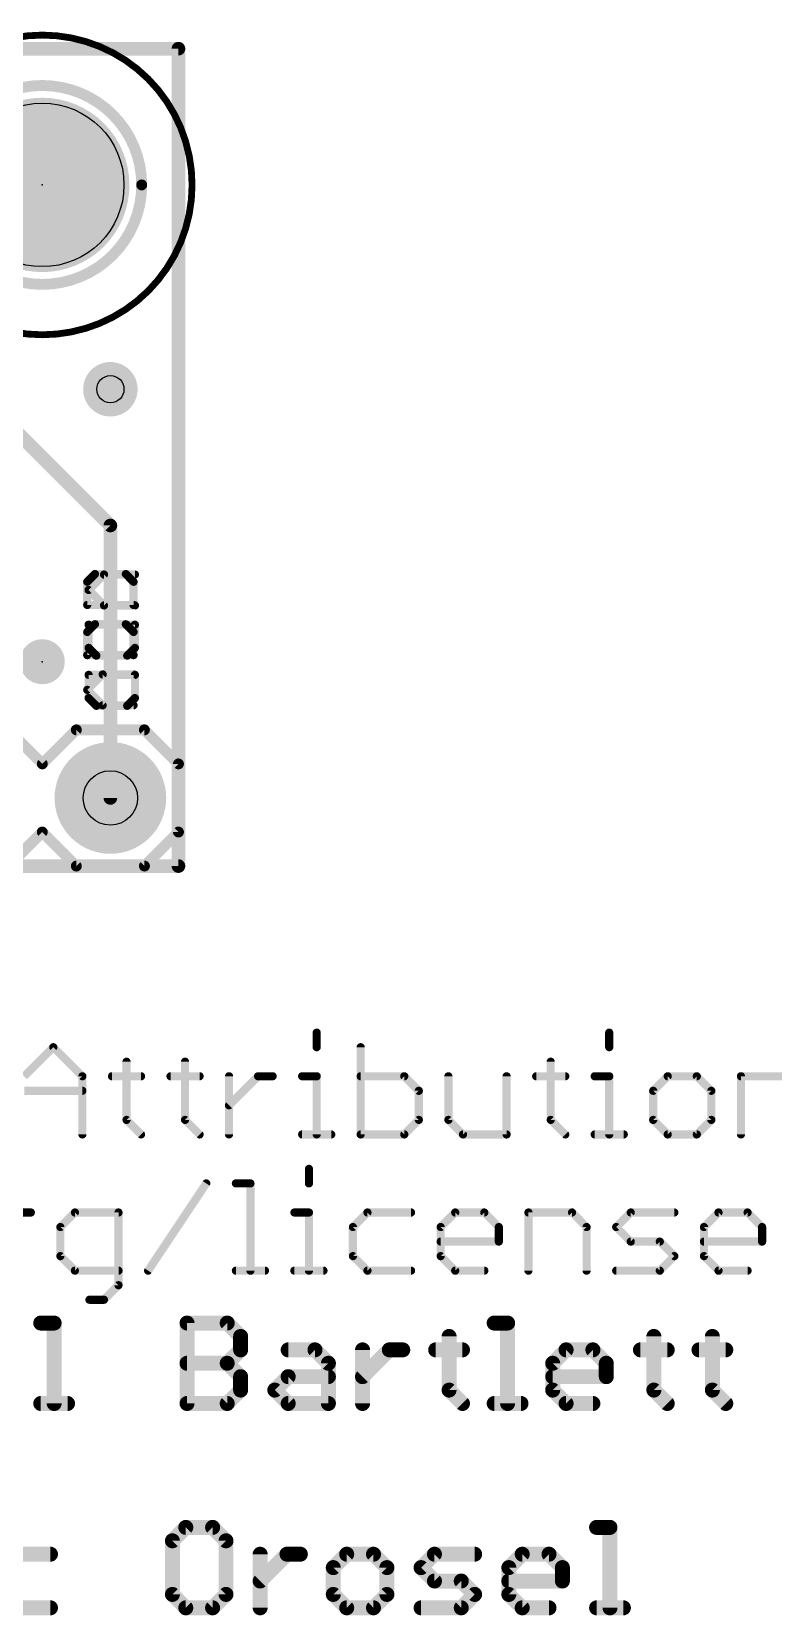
# Model space of a CAD drawing. Extents: x -34 to 73, y -15 to 16.
# Drawn here: x 22.66 to 36.5, y -13.97 to 15.56 of the extents above; entities that cross this region are included whole.
import ezdxf

# ---------------------------------------------------------------- set-up
doc = ezdxf.new("R2010")
doc.units = 0
for name, color, linetype in [('1', 12, 'CONTINUOUS'), ('16', 132, 'CONTINUOUS'), ('17', 110, 'CONTINUOUS'), ('18', 110, 'CONTINUOUS'), ('20', 53, 'CONTINUOUS'), ('21', 41, 'CONTINUOUS'), ('22', 40, 'CONTINUOUS'), ('23', 53, 'CONTINUOUS'), ('27', 253, 'CONTINUOUS'), ('29', 253, 'CONTINUOUS'), ('30', 253, 'CONTINUOUS'), ('39', 12, 'CONTINUOUS'), ('41', 12, 'CONTINUOUS'), ('42', 132, 'CONTINUOUS'), ('44', 253, 'CONTINUOUS'), ('51', 53, 'CONTINUOUS')]:
    doc.layers.add(name, color=color, linetype=linetype)

# ---------------------------------------------------------------- blocks, each defined once
blk = doc.blocks.new('PIE')
at = {"const_width": 0.5}
blk.add_lwpolyline([(0, -0.25, 1), (0, 0.25, 1), (0, -0.25)], format="xyb", dxfattribs=at)
blk = doc.blocks.new('RECT')
blk.add_solid([(-0.5, -0.5), (0.5, -0.5), (-0.5, 0.5), (0.5, 0.5)])
blk = doc.blocks.new('ROUNDP')
at = {"const_width": 0.5}
blk.add_lwpolyline([(0, -0.25, 1), (0, 0.25, 1), (0, -0.25)], format="xyb", dxfattribs=at)
blk = doc.blocks.new('ROUNDV')
at = {"const_width": 0.5}
blk.add_lwpolyline([(0, -0.25, 1), (0, 0.25, 1), (0, -0.25)], format="xyb", dxfattribs=at)

msp = doc.modelspace()

# ---------------------------------------------------------------- linework, layer by layer
at = {"layer": '1', "const_width": 0.254}
for points in [[(25.4, 15.24), (0, 15.24)], [(25.4, 0), (25.4, 15.24)], [(20.7772, 9.7028), (24.13, 6.35)], [(24.13, 1.27), (24.13, 6.35)], [(0, 0), (25.4, 0)]]:
    msp.add_lwpolyline(points, dxfattribs=at)
at = {"layer": '1', "const_width": 0.127}
for points in [[(25.4635, 15.24, 1), (25.3365, 15.24)], [(25.4, 15.1765, 1), (25.4, 15.3035)], [(24.1935, 6.35, 1), (24.0665, 6.35)], [(24.0851, 6.3051, 1), (24.1749, 6.3949)], [(24.0665, 1.27, 1), (24.1935, 1.27)], [(25.3365, 0, 1), (25.4635, 0)], [(25.4, -0.0635, 1), (25.4, 0.0635)]]:
    msp.add_lwpolyline(points, format="xyb", dxfattribs=at)
at = {"layer": '16', "const_width": 0.254}
for points in [[(25.4, 15.24), (0, 15.24)], [(25.4, 0), (25.4, 15.24)], [(0, 0), (25.4, 0)]]:
    msp.add_lwpolyline(points, dxfattribs=at)
at = {"layer": '16', "const_width": 0.127}
for points in [[(25.4635, 15.24, 1), (25.3365, 15.24)], [(25.4, 15.1765, 1), (25.4, 15.3035)], [(25.3365, 0, 1), (25.4635, 0)], [(25.4, -0.0635, 1), (25.4, 0.0635)]]:
    msp.add_lwpolyline(points, format="xyb", dxfattribs=at)
at = {"layer": '20', "const_width": 0.254}
for points in [[(25.4, 15.24), (0, 15.24)], [(25.4, 0), (25.4, 15.24)], [(0, 0), (25.4, 0)]]:
    msp.add_lwpolyline(points, dxfattribs=at)
at = {"layer": '20', "const_width": 0.127}
for points in [[(25.4635, 15.24, 1), (25.3365, 15.24)], [(25.4, 15.1765, 1), (25.4, 15.3035)], [(25.3365, 0, 1), (25.4635, 0)], [(25.4, -0.0635, 1), (25.4, 0.0635)]]:
    msp.add_lwpolyline(points, format="xyb", dxfattribs=at)
at = {"layer": '20'}
msp.add_circle((22.86, 12.7), 1.524, dxfattribs=at)
at = {"layer": '21'}
for points, const_width in [([(24.0117, 5.4356), (23.7236, 5.1475)], 0.1524), ([(24.5879, 5.4356), (24.0117, 5.4356)], 0.1524), ([(23.7236, 5.1475), (24.0117, 4.8594)], 0.1524), ([(24.0117, 4.8594), (24.5879, 4.8594)], 0.1524), ([(24.5879, 4.5001), (23.7236, 4.5001)], 0.1524), ([(23.7236, 4.5001), (23.7236, 4.0679)], 0.1524), ([(24.5879, 4.0679), (24.5879, 4.5001)], 0.1524), ([(23.7236, 4.0679), (23.8677, 3.9239)], 0.1524), ([(24.4439, 3.9239), (24.5879, 4.0679)], 0.1524), ([(23.8677, 3.9239), (24.4439, 3.9239)], 0.1524), ([(24.5879, 3.5646), (23.7236, 3.5646)], 0.1524), ([(23.7236, 3.5646), (23.7236, 3.1324)], 0.1524), ([(24.5879, 3.1324), (24.5879, 3.5646)], 0.1524), ([(23.7236, 3.1324), (23.8677, 2.9883)], 0.1524), ([(23.8677, 2.9883), (24.4439, 2.9883)], 0.1524), ([(24.4439, 2.9883), (24.5879, 3.1324)], 0.1524), ([(22.225, 2.54), (22.86, 1.905)], 0.2032), ([(23.495, 2.54), (22.86, 1.905)], 0.2032), ([(23.495, 2.54), (24.765, 2.54)], 0.2032), ([(24.765, 2.54), (25.4, 1.905)], 0.2032), ([(25.4, 1.905), (25.4, 0.635)], 0.2032), ([(22.86, 0.635), (22.225, 0)], 0.2032), ([(22.86, 0.635), (23.495, 0)], 0.2032), ([(25.4, 0.635), (24.765, 0)], 0.2032), ([(24.765, 0), (23.495, 0)], 0.2032)]:
    msp.add_lwpolyline(points, dxfattribs=dict(at, const_width=const_width))
for points, const_width in [([(24.0117, 5.4737, 1), (24.0117, 5.3975)], 0.0762), ([(24.0387, 5.4087, 1), (23.9848, 5.4625)], 0.0762), ([(24.5879, 5.3975, 1), (24.5879, 5.4737)], 0.0762), ([(23.7505, 5.1744, 1), (23.6967, 5.1205)], 0.0762), ([(23.6967, 5.1744, 1), (23.7505, 5.1205)], 0.0762), ([(24.0117, 4.8975, 1), (24.0117, 4.8213)], 0.0762), ([(23.9848, 4.8324, 1), (24.0387, 4.8863)], 0.0762), ([(24.5879, 4.8213, 1), (24.5879, 4.8975)], 0.0762), ([(23.7236, 4.5382, 1), (23.7236, 4.462)], 0.0762), ([(23.7617, 4.5001, 1), (23.6855, 4.5001)], 0.0762), ([(24.626, 4.5001, 1), (24.5498, 4.5001)], 0.0762), ([(24.5879, 4.462, 1), (24.5879, 4.5382)], 0.0762), ([(23.7505, 4.0949, 1), (23.6967, 4.041)], 0.0762), ([(24.6149, 4.041, 1), (24.561, 4.0949)], 0.0762), ([(23.6855, 4.0679, 1), (23.7617, 4.0679)], 0.0762), ([(23.8677, 3.962, 1), (23.8677, 3.8858)], 0.0762), ([(23.8407, 3.8969, 1), (23.8946, 3.9508)], 0.0762), ([(24.4169, 3.9508, 1), (24.4708, 3.8969)], 0.0762), ([(24.4439, 3.8858, 1), (24.4439, 3.962)], 0.0762), ([(24.5498, 4.0679, 1), (24.626, 4.0679)], 0.0762), ([(23.7236, 3.6027, 1), (23.7236, 3.5265)], 0.0762), ([(23.7617, 3.5646, 1), (23.6855, 3.5646)], 0.0762), ([(24.626, 3.5646, 1), (24.5498, 3.5646)], 0.0762), ([(24.5879, 3.5265, 1), (24.5879, 3.6027)], 0.0762), ([(23.6855, 3.1324, 1), (23.7617, 3.1324)], 0.0762), ([(23.7505, 3.1593, 1), (23.6967, 3.1055)], 0.0762), ([(23.8677, 3.0264, 1), (23.8677, 2.9502)], 0.0762), ([(23.8407, 2.9614, 1), (23.8946, 3.0153)], 0.0762), ([(24.4169, 3.0153, 1), (24.4708, 2.9614)], 0.0762), ([(24.4439, 2.9502, 1), (24.4439, 3.0264)], 0.0762), ([(24.5498, 3.1324, 1), (24.626, 3.1324)], 0.0762), ([(24.6149, 3.1055, 1), (24.561, 3.1593)], 0.0762), ([(23.495, 2.5908, 1), (23.495, 2.4892)], 0.1016), ([(23.5309, 2.5041, 1), (23.4591, 2.5759)], 0.1016), ([(24.8009, 2.5759, 1), (24.7291, 2.5041)], 0.1016), ([(24.765, 2.4892, 1), (24.765, 2.5908)], 0.1016), ([(22.8241, 1.9409, 1), (22.8959, 1.8691)], 0.1016), ([(22.8241, 1.8691, 1), (22.8959, 1.9409)], 0.1016), ([(25.4508, 1.905, 1), (25.3492, 1.905)], 0.1016), ([(25.3641, 1.8691, 1), (25.4359, 1.9409)], 0.1016), ([(22.8959, 0.6709, 1), (22.8241, 0.5991)], 0.1016), ([(22.8959, 0.5991, 1), (22.8241, 0.6709)], 0.1016), ([(25.3492, 0.635, 1), (25.4508, 0.635)], 0.1016), ([(25.4359, 0.5991, 1), (25.3641, 0.6709)], 0.1016), ([(23.495, 0.0508, 1), (23.495, -0.0508)], 0.1016), ([(23.4591, -0.0359, 1), (23.5309, 0.0359)], 0.1016), ([(24.7291, 0.0359, 1), (24.8009, -0.0359)], 0.1016), ([(24.765, -0.0508, 1), (24.765, 0.0508)], 0.1016)]:
    msp.add_lwpolyline(points, format="xyb", dxfattribs=dict(at, const_width=const_width))
at = {"layer": '22', "const_width": 0.1524}
for points in [[(23.6982, 5.3004), (23.8423, 5.4445)], [(23.6982, 4.8682), (23.6982, 5.3004)], [(23.8423, 5.4445), (24.4185, 5.4445)], [(24.4185, 5.4445), (24.5625, 5.3004)], [(24.5625, 5.3004), (24.5625, 4.8682)], [(24.5625, 4.8682), (23.6982, 4.8682)], [(23.6982, 4.3649), (23.8423, 4.5089)], [(23.6982, 3.9327), (23.6982, 4.3649)], [(23.8423, 4.5089), (24.4185, 4.5089)], [(24.4185, 4.5089), (24.5625, 4.3649)], [(24.5625, 4.3649), (24.5625, 3.9327)], [(24.5625, 3.9327), (23.6982, 3.9327)], [(23.6982, 3.2853), (23.9863, 3.5734)], [(23.9863, 3.5734), (24.5625, 3.5734)], [(23.9863, 2.9972), (23.6982, 3.2853)], [(24.5625, 2.9972), (23.9863, 2.9972)]]:
    msp.add_lwpolyline(points, dxfattribs=at)
at = {"layer": '22', "const_width": 0.0762}
for points in [[(23.7363, 5.3004, 1), (23.6601, 5.3004)], [(23.6713, 5.3273, 1), (23.7251, 5.2735)], [(23.8423, 5.4826, 1), (23.8423, 5.4064)], [(23.8692, 5.4175, 1), (23.8153, 5.4714)], [(24.4454, 5.4714, 1), (24.3915, 5.4175)], [(24.4185, 5.4064, 1), (24.4185, 5.4826)], [(24.6006, 5.3004, 1), (24.5244, 5.3004)], [(24.5356, 5.2735, 1), (24.5895, 5.3273)], [(23.6982, 4.9063, 1), (23.6982, 4.8301)], [(23.6601, 4.8682, 1), (23.7363, 4.8682)], [(24.5244, 4.8682, 1), (24.6006, 4.8682)], [(24.5625, 4.8301, 1), (24.5625, 4.9063)], [(23.7363, 4.3649, 1), (23.6601, 4.3649)], [(23.6713, 4.3918, 1), (23.7251, 4.3379)], [(23.8423, 4.547, 1), (23.8423, 4.4708)], [(23.8692, 4.482, 1), (23.8153, 4.5359)], [(24.4454, 4.5359, 1), (24.3915, 4.482)], [(24.4185, 4.4708, 1), (24.4185, 4.547)], [(24.6006, 4.3649, 1), (24.5244, 4.3649)], [(24.5356, 4.3379, 1), (24.5895, 4.3918)], [(23.6982, 3.9708, 1), (23.6982, 3.8946)], [(23.6601, 3.9327, 1), (23.7363, 3.9327)], [(24.5244, 3.9327, 1), (24.6006, 3.9327)], [(24.5625, 3.8946, 1), (24.5625, 3.9708)], [(23.9863, 3.6115, 1), (23.9863, 3.5353)], [(24.0133, 3.5465, 1), (23.9594, 3.6004)], [(24.5625, 3.5353, 1), (24.5625, 3.6115)], [(23.7251, 3.3123, 1), (23.6713, 3.2584)], [(23.6713, 3.3123, 1), (23.7251, 3.2584)], [(23.9863, 3.0353, 1), (23.9863, 2.9591)], [(23.9594, 2.9703, 1), (24.0133, 3.0241)], [(24.5625, 2.9591, 1), (24.5625, 3.0353)]]:
    msp.add_lwpolyline(points, format="xyb", dxfattribs=at)
at = {"layer": '23'}
for p in [(22.86, 12.7), (22.86, 3.81)]:
    msp.add_point(p, dxfattribs=at)
at = {"layer": '27'}
for points, const_width in [([(27.9786, -3.1056), (27.9786, -3.3768)], 0.1524), ([(33.4358, -3.1056), (33.4358, -3.3768)], 0.1524), ([(22.5231, -3.9191), (23.0654, -3.3768)], 0.1524), ([(23.0654, -3.3768), (23.6078, -3.9191)], 0.1524), ([(28.7989, -3.3768), (28.7989, -5.0038)], 0.1524), ([(24.4314, -3.648), (24.4314, -4.7326)], 0.1524), ([(25.5229, -3.648), (25.5229, -4.7326)], 0.1524), ([(32.3443, -3.648), (32.3443, -4.7326)], 0.1524), ([(22.5231, -4.1903), (23.6078, -4.1903)], 0.1524), ([(23.6078, -3.9191), (23.6078, -5.0038)], 0.1524), ([(24.1603, -3.9191), (24.7026, -3.9191)], 0.1524), ([(25.2517, -3.9191), (25.794, -3.9191)], 0.1524), ([(26.3431, -5.0038), (26.3431, -3.9191)], 0.1524), ([(26.3431, -4.4615), (26.8855, -3.9191)], 0.1524), ([(26.8855, -3.9191), (27.1566, -3.9191)], 0.1524), ([(27.7074, -3.9191), (27.9786, -3.9191)], 0.1524), ([(27.9786, -3.9191), (27.9786, -5.0038)], 0.1524), ([(29.6124, -3.9191), (28.7989, -3.9191)], 0.1524), ([(29.8835, -4.1903), (29.6124, -3.9191)], 0.1524), ([(29.8835, -4.7326), (29.8835, -4.1903)], 0.1524), ([(30.436, -3.9191), (30.436, -4.7326)], 0.1524), ([(31.5207, -5.0038), (31.5207, -3.9191)], 0.1524), ([(32.0732, -3.9191), (32.6155, -3.9191)], 0.1524), ([(33.1646, -3.9191), (33.4358, -3.9191)], 0.1524), ([(33.4358, -3.9191), (33.4358, -5.0038)], 0.1524), ([(34.5272, -3.9191), (34.2561, -4.1903)], 0.1524), ([(34.2561, -4.1903), (34.2561, -4.7326)], 0.1524), ([(35.0696, -3.9191), (34.5272, -3.9191)], 0.1524), ([(35.3407, -4.1903), (35.0696, -3.9191)], 0.1524), ([(35.3407, -4.7326), (35.3407, -4.1903)], 0.1524), ([(35.8932, -5.0038), (35.8932, -3.9191)], 0.1524), ([(35.8932, -3.9191), (36.7067, -3.9191)], 0.1524), ([(24.4314, -4.7326), (24.7026, -5.0038)], 0.1524), ([(25.5229, -4.7326), (25.794, -5.0038)], 0.1524), ([(29.6124, -5.0038), (29.8835, -4.7326)], 0.1524), ([(30.436, -4.7326), (30.7072, -5.0038)], 0.1524), ([(32.3443, -4.7326), (32.6155, -5.0038)], 0.1524), ([(34.2561, -4.7326), (34.5272, -5.0038)], 0.1524), ([(35.0696, -5.0038), (35.3407, -4.7326)], 0.1524), ([(27.7074, -5.0038), (28.2498, -5.0038)], 0.1524), ([(28.7989, -5.0038), (29.6124, -5.0038)], 0.1524), ([(30.7072, -5.0038), (31.5207, -5.0038)], 0.1524), ([(33.1646, -5.0038), (33.707, -5.0038)], 0.1524), ([(34.5272, -5.0038), (35.0696, -5.0038)], 0.1524), ([(27.8341, -5.6456), (27.8341, -5.9168)], 0.1524), ([(24.8344, -7.5438), (25.9191, -5.9168)], 0.1524), ([(26.4715, -5.9168), (26.7427, -5.9168)], 0.1524), ([(26.7427, -5.9168), (26.7427, -7.5438)], 0.1524), ([(22.3753, -6.4591), (22.6464, -6.4591)], 0.1524), ([(23.4684, -6.4591), (23.1972, -6.7303)], 0.1524), ([(24.2819, -6.4591), (23.4684, -6.4591)], 0.1524), ([(24.2819, -7.815), (24.2819, -6.4591)], 0.1524), ([(27.563, -6.4591), (27.8341, -6.4591)], 0.1524), ([(27.8341, -6.4591), (27.8341, -7.5438)], 0.1524), ([(28.9256, -6.4591), (28.6544, -6.7303)], 0.1524), ([(29.7391, -6.4591), (28.9256, -6.4591)], 0.1524), ([(30.2916, -6.7303), (30.5627, -6.4591)], 0.1524), ([(30.5627, -6.4591), (31.1051, -6.4591)], 0.1524), ([(31.1051, -6.4591), (31.3762, -6.7303)], 0.1524), ([(31.9287, -7.5438), (31.9287, -6.4591)], 0.1524), ([(31.9287, -6.4591), (32.7422, -6.4591)], 0.1524), ([(32.7422, -6.4591), (33.0134, -6.7303)], 0.1524), ([(33.5659, -6.7303), (33.8371, -6.4591)], 0.1524), ([(33.8371, -6.4591), (34.6506, -6.4591)], 0.1524), ([(35.203, -6.7303), (35.4742, -6.4591)], 0.1524), ([(35.4742, -6.4591), (36.0165, -6.4591)], 0.1524), ([(36.0165, -6.4591), (36.2877, -6.7303)], 0.1524), ([(23.1972, -6.7303), (23.1972, -7.2726)], 0.1524), ([(28.6544, -6.7303), (28.6544, -7.2726)], 0.1524), ([(30.2916, -7.2726), (30.2916, -6.7303)], 0.1524), ([(31.3762, -6.7303), (31.3762, -7.0015)], 0.1524), ([(33.0134, -6.7303), (33.0134, -7.5438)], 0.1524), ([(33.8371, -7.0015), (33.5659, -6.7303)], 0.1524), ([(35.203, -7.2726), (35.203, -6.7303)], 0.1524), ([(36.2877, -6.7303), (36.2877, -7.0015)], 0.1524), ([(31.3762, -7.0015), (30.2916, -7.0015)], 0.1524), ([(34.3794, -7.0015), (33.8371, -7.0015)], 0.1524), ([(34.6506, -7.2726), (34.3794, -7.0015)], 0.1524), ([(36.2877, -7.0015), (35.203, -7.0015)], 0.1524), ([(23.1972, -7.2726), (23.4684, -7.5438)], 0.1524), ([(28.6544, -7.2726), (28.9256, -7.5438)], 0.1524), ([(30.5627, -7.5438), (30.2916, -7.2726)], 0.1524), ([(34.3794, -7.5438), (34.6506, -7.2726)], 0.1524), ([(35.4742, -7.5438), (35.203, -7.2726)], 0.1524), ([(23.4684, -7.5438), (24.2819, -7.5438)], 0.1524), ([(26.4715, -7.5438), (27.0139, -7.5438)], 0.1524), ([(27.563, -7.5438), (28.1053, -7.5438)], 0.1524), ([(28.9256, -7.5438), (29.7391, -7.5438)], 0.1524), ([(31.1051, -7.5438), (30.5627, -7.5438)], 0.1524), ([(33.5659, -7.5438), (34.3794, -7.5438)], 0.1524), ([(36.0165, -7.5438), (35.4742, -7.5438)], 0.1524), ([(24.0107, -8.0861), (24.2819, -7.815)], 0.1524), ([(23.7396, -8.0861), (24.0107, -8.0861)], 0.1524), ([(22.8312, -8.5204), (23.0811, -8.5204)], 0.2794), ([(23.0811, -8.5204), (23.0811, -10.0203)], 0.2794), ([(25.5598, -10.0203), (25.5598, -8.5204)], 0.2794), ([(25.5598, -8.5204), (26.3097, -8.5204)], 0.2794), ([(26.3097, -8.5204), (26.5597, -8.7704)], 0.2794), ([(31.2898, -8.5204), (31.5398, -8.5204)], 0.2794), ([(31.5398, -8.5204), (31.5398, -10.0203)], 0.2794), ([(26.5597, -8.7704), (26.5597, -9.0204)], 0.2794), ([(30.4484, -8.7704), (30.4484, -9.7703)], 0.2794), ([(34.2684, -8.7704), (34.2684, -9.7703)], 0.2794), ([(35.3598, -8.7704), (35.3598, -9.7703)], 0.2794), ([(25.5598, -9.2704), (26.3097, -9.2704)], 0.2794), ([(26.5597, -9.0204), (26.3097, -9.2704)], 0.2794), ([(26.3097, -9.2704), (26.5597, -9.5203)], 0.2794), ([(27.4469, -9.0204), (27.9469, -9.0204)], 0.2794), ([(27.9469, -9.0204), (28.1968, -9.2704)], 0.2794), ([(28.1968, -9.2704), (28.1968, -10.0203)], 0.2794), ([(28.8341, -10.0203), (28.8341, -9.0204)], 0.2794), ([(28.8341, -9.5203), (29.334, -9.0204)], 0.2794), ([(29.334, -9.0204), (29.584, -9.0204)], 0.2794), ([(30.1984, -9.0204), (30.6983, -9.0204)], 0.2794), ([(32.3812, -9.2704), (32.6312, -9.0204)], 0.2794), ([(32.3812, -9.7703), (32.3812, -9.2704)], 0.2794), ([(32.6312, -9.0204), (33.1312, -9.0204)], 0.2794), ([(33.1312, -9.0204), (33.3812, -9.2704)], 0.2794), ([(33.3812, -9.2704), (33.3812, -9.5203)], 0.2794), ([(34.0184, -9.0204), (34.5184, -9.0204)], 0.2794), ([(35.1098, -9.0204), (35.6098, -9.0204)], 0.2794), ([(26.5597, -9.5203), (26.5597, -9.7703)], 0.2794), ([(27.1969, -9.7703), (27.4469, -9.5203)], 0.2794), ([(27.4469, -9.5203), (28.1968, -9.5203)], 0.2794), ([(33.3812, -9.5203), (32.3812, -9.5203)], 0.2794), ([(26.5597, -9.7703), (26.3097, -10.0203)], 0.2794), ([(27.4469, -10.0203), (27.1969, -9.7703)], 0.2794), ([(30.4484, -9.7703), (30.6983, -10.0203)], 0.2794), ([(32.6312, -10.0203), (32.3812, -9.7703)], 0.2794), ([(34.2684, -9.7703), (34.5184, -10.0203)], 0.2794), ([(35.3598, -9.7703), (35.6098, -10.0203)], 0.2794), ([(22.8312, -10.0203), (23.3311, -10.0203)], 0.2794), ([(26.3097, -10.0203), (25.5598, -10.0203)], 0.2794), ([(28.1968, -10.0203), (27.4469, -10.0203)], 0.2794), ([(31.2898, -10.0203), (31.7898, -10.0203)], 0.2794), ([(33.1312, -10.0203), (32.6312, -10.0203)], 0.2794), ([(25.5369, -12.3304), (25.2869, -12.5804)], 0.2794), ([(26.0368, -12.3304), (25.5369, -12.3304)], 0.2794), ([(26.2868, -12.5804), (26.0368, -12.3304)], 0.2794), ([(33.1998, -12.3304), (33.4498, -12.3304)], 0.2794), ([(33.4498, -12.3304), (33.4498, -13.8303)], 0.2794), ([(23.0125, -12.8304), (22.2626, -12.8304)], 0.2794), ([(25.2869, -12.5804), (25.2869, -13.5803)], 0.2794), ([(26.2868, -13.5803), (26.2868, -12.5804)], 0.2794), ([(26.9241, -13.8303), (26.9241, -12.8304)], 0.2794), ([(26.9241, -13.3303), (27.424, -12.8304)], 0.2794), ([(27.424, -12.8304), (27.674, -12.8304)], 0.2794), ([(28.5383, -12.8304), (28.2884, -13.0804)], 0.2794), ([(29.0383, -12.8304), (28.5383, -12.8304)], 0.2794), ([(29.2883, -13.0804), (29.0383, -12.8304)], 0.2794), ([(29.9255, -13.0804), (30.1755, -12.8304)], 0.2794), ([(30.1755, -12.8304), (30.9254, -12.8304)], 0.2794), ([(31.5627, -13.0804), (31.8126, -12.8304)], 0.2794), ([(31.8126, -12.8304), (32.3126, -12.8304)], 0.2794), ([(32.3126, -12.8304), (32.5626, -13.0804)], 0.2794), ([(28.2884, -13.0804), (28.2884, -13.5803)], 0.2794), ([(29.2883, -13.5803), (29.2883, -13.0804)], 0.2794), ([(30.1755, -13.3303), (29.9255, -13.0804)], 0.2794), ([(31.5627, -13.5803), (31.5627, -13.0804)], 0.2794), ([(32.5626, -13.0804), (32.5626, -13.3303)], 0.2794), ([(30.6755, -13.3303), (30.1755, -13.3303)], 0.2794), ([(30.9254, -13.5803), (30.6755, -13.3303)], 0.2794), ([(32.5626, -13.3303), (31.5627, -13.3303)], 0.2794), ([(25.2869, -13.5803), (25.5369, -13.8303)], 0.2794), ([(26.0368, -13.8303), (26.2868, -13.5803)], 0.2794), ([(28.2884, -13.5803), (28.5383, -13.8303)], 0.2794), ([(29.0383, -13.8303), (29.2883, -13.5803)], 0.2794), ([(30.6755, -13.8303), (30.9254, -13.5803)], 0.2794), ([(31.8126, -13.8303), (31.5627, -13.5803)], 0.2794), ([(22.2626, -13.8303), (23.0125, -13.8303)], 0.2794), ([(25.5369, -13.8303), (26.0368, -13.8303)], 0.2794), ([(28.5383, -13.8303), (29.0383, -13.8303)], 0.2794), ([(29.9255, -13.8303), (30.6755, -13.8303)], 0.2794), ([(32.3126, -13.8303), (31.8126, -13.8303)], 0.2794), ([(33.1998, -13.8303), (33.6998, -13.8303)], 0.2794)]:
    msp.add_lwpolyline(points, dxfattribs=dict(at, const_width=const_width))
for points, const_width in [([(28.0167, -3.1056, 1), (27.9405, -3.1056)], 0.0762), ([(33.4739, -3.1056, 1), (33.3977, -3.1056)], 0.0762), ([(23.0924, -3.3499, 1), (23.0385, -3.4038)], 0.0762), ([(23.0924, -3.4038, 1), (23.0385, -3.3499)], 0.0762), ([(27.9405, -3.3768, 1), (28.0167, -3.3768)], 0.0762), ([(28.837, -3.3768, 1), (28.7608, -3.3768)], 0.0762), ([(33.3977, -3.3768, 1), (33.4739, -3.3768)], 0.0762), ([(24.4695, -3.648, 1), (24.3933, -3.648)], 0.0762), ([(25.561, -3.648, 1), (25.4848, -3.648)], 0.0762), ([(32.3824, -3.648, 1), (32.3062, -3.648)], 0.0762), ([(23.6459, -3.9191, 1), (23.5697, -3.9191)], 0.0762), ([(23.5808, -3.9461, 1), (23.6347, -3.8922)], 0.0762), ([(23.6078, -4.2284, 1), (23.6078, -4.1522)], 0.0762), ([(24.1603, -3.881, 1), (24.1603, -3.9572)], 0.0762), ([(24.7026, -3.9572, 1), (24.7026, -3.881)], 0.0762), ([(25.2517, -3.881, 1), (25.2517, -3.9572)], 0.0762), ([(25.794, -3.9572, 1), (25.794, -3.881)], 0.0762), ([(26.3812, -3.9191, 1), (26.305, -3.9191)], 0.0762), ([(26.8855, -3.881, 1), (26.8855, -3.9572)], 0.0762), ([(26.9124, -3.9461, 1), (26.8585, -3.8922)], 0.0762), ([(27.1566, -3.9572, 1), (27.1566, -3.881)], 0.0762), ([(27.7074, -3.881, 1), (27.7074, -3.9572)], 0.0762), ([(28.0167, -3.9191, 1), (27.9405, -3.9191)], 0.0762), ([(27.9786, -3.9572, 1), (27.9786, -3.881)], 0.0762), ([(28.7989, -3.881, 1), (28.7989, -3.9572)], 0.0762), ([(29.6393, -3.8922, 1), (29.5854, -3.9461)], 0.0762), ([(29.6124, -3.9572, 1), (29.6124, -3.881)], 0.0762), ([(29.9216, -4.1903, 1), (29.8454, -4.1903)], 0.0762), ([(29.8566, -4.2172, 1), (29.9105, -4.1634)], 0.0762), ([(30.4741, -3.9191, 1), (30.3979, -3.9191)], 0.0762), ([(31.5588, -3.9191, 1), (31.4826, -3.9191)], 0.0762), ([(32.0732, -3.881, 1), (32.0732, -3.9572)], 0.0762), ([(32.6155, -3.9572, 1), (32.6155, -3.881)], 0.0762), ([(33.1646, -3.881, 1), (33.1646, -3.9572)], 0.0762), ([(33.4739, -3.9191, 1), (33.3977, -3.9191)], 0.0762), ([(33.4358, -3.9572, 1), (33.4358, -3.881)], 0.0762), ([(34.2942, -4.1903, 1), (34.218, -4.1903)], 0.0762), ([(34.2291, -4.1634, 1), (34.283, -4.2172)], 0.0762), ([(34.5272, -3.881, 1), (34.5272, -3.9572)], 0.0762), ([(34.5542, -3.9461, 1), (34.5003, -3.8922)], 0.0762), ([(35.0965, -3.8922, 1), (35.0426, -3.9461)], 0.0762), ([(35.0696, -3.9572, 1), (35.0696, -3.881)], 0.0762), ([(35.3788, -4.1903, 1), (35.3026, -4.1903)], 0.0762), ([(35.3138, -4.2172, 1), (35.3677, -4.1634)], 0.0762), ([(35.9313, -3.9191, 1), (35.8551, -3.9191)], 0.0762), ([(35.8932, -3.881, 1), (35.8932, -3.9572)], 0.0762), ([(26.3162, -4.4345, 1), (26.3701, -4.4884)], 0.0762), ([(24.4584, -4.7057, 1), (24.4045, -4.7596)], 0.0762), ([(24.3933, -4.7326, 1), (24.4695, -4.7326)], 0.0762), ([(25.5498, -4.7057, 1), (25.4959, -4.7596)], 0.0762), ([(25.4848, -4.7326, 1), (25.561, -4.7326)], 0.0762), ([(29.8454, -4.7326, 1), (29.9216, -4.7326)], 0.0762), ([(29.9105, -4.7596, 1), (29.8566, -4.7057)], 0.0762), ([(30.463, -4.7057, 1), (30.4091, -4.7596)], 0.0762), ([(30.3979, -4.7326, 1), (30.4741, -4.7326)], 0.0762), ([(32.3713, -4.7057, 1), (32.3174, -4.7596)], 0.0762), ([(32.3062, -4.7326, 1), (32.3824, -4.7326)], 0.0762), ([(34.283, -4.7057, 1), (34.2291, -4.7596)], 0.0762), ([(34.218, -4.7326, 1), (34.2942, -4.7326)], 0.0762), ([(35.3026, -4.7326, 1), (35.3788, -4.7326)], 0.0762), ([(35.3677, -4.7596, 1), (35.3138, -4.7057)], 0.0762), ([(23.5697, -5.0038, 1), (23.6459, -5.0038)], 0.0762), ([(24.6757, -5.0307, 1), (24.7295, -4.9769)], 0.0762), ([(25.7671, -5.0307, 1), (25.821, -4.9769)], 0.0762), ([(26.305, -5.0038, 1), (26.3812, -5.0038)], 0.0762), ([(27.7074, -4.9657, 1), (27.7074, -5.0419)], 0.0762), ([(27.9405, -5.0038, 1), (28.0167, -5.0038)], 0.0762), ([(28.2498, -5.0419, 1), (28.2498, -4.9657)], 0.0762), ([(28.7989, -4.9657, 1), (28.7989, -5.0419)], 0.0762), ([(28.7608, -5.0038, 1), (28.837, -5.0038)], 0.0762), ([(29.5854, -4.9769, 1), (29.6393, -5.0307)], 0.0762), ([(29.6124, -5.0419, 1), (29.6124, -4.9657)], 0.0762), ([(30.7072, -4.9657, 1), (30.7072, -5.0419)], 0.0762), ([(30.6803, -5.0307, 1), (30.7341, -4.9769)], 0.0762), ([(31.4826, -5.0038, 1), (31.5588, -5.0038)], 0.0762), ([(31.5207, -5.0419, 1), (31.5207, -4.9657)], 0.0762), ([(32.5886, -5.0307, 1), (32.6425, -4.9769)], 0.0762), ([(33.1646, -4.9657, 1), (33.1646, -5.0419)], 0.0762), ([(33.3977, -5.0038, 1), (33.4739, -5.0038)], 0.0762), ([(33.707, -5.0419, 1), (33.707, -4.9657)], 0.0762), ([(34.5272, -4.9657, 1), (34.5272, -5.0419)], 0.0762), ([(34.5003, -5.0307, 1), (34.5542, -4.9769)], 0.0762), ([(35.0426, -4.9769, 1), (35.0965, -5.0307)], 0.0762), ([(35.0696, -5.0419, 1), (35.0696, -4.9657)], 0.0762), ([(35.8551, -5.0038, 1), (35.9313, -5.0038)], 0.0762), ([(27.8722, -5.6456, 1), (27.796, -5.6456)], 0.0762), ([(25.9508, -5.9379, 1), (25.8873, -5.8957)], 0.0762), ([(26.4715, -5.8787, 1), (26.4715, -5.9549)], 0.0762), ([(26.7808, -5.9168, 1), (26.7046, -5.9168)], 0.0762), ([(26.7427, -5.9549, 1), (26.7427, -5.8787)], 0.0762), ([(27.796, -5.9168, 1), (27.8722, -5.9168)], 0.0762), ([(22.6464, -6.4972, 1), (22.6464, -6.421)], 0.0762), ([(23.4684, -6.421, 1), (23.4684, -6.4972)], 0.0762), ([(23.4953, -6.4861, 1), (23.4415, -6.4322)], 0.0762), ([(24.32, -6.4591, 1), (24.2438, -6.4591)], 0.0762), ([(24.2819, -6.4972, 1), (24.2819, -6.421)], 0.0762), ([(27.563, -6.421, 1), (27.563, -6.4972)], 0.0762), ([(27.8722, -6.4591, 1), (27.796, -6.4591)], 0.0762), ([(27.8341, -6.4972, 1), (27.8341, -6.421)], 0.0762), ([(28.9256, -6.421, 1), (28.9256, -6.4972)], 0.0762), ([(28.9525, -6.4861, 1), (28.8986, -6.4322)], 0.0762), ([(29.7391, -6.4972, 1), (29.7391, -6.421)], 0.0762), ([(30.5627, -6.421, 1), (30.5627, -6.4972)], 0.0762), ([(30.5897, -6.4861, 1), (30.5358, -6.4322)], 0.0762), ([(31.132, -6.4322, 1), (31.0781, -6.4861)], 0.0762), ([(31.1051, -6.4972, 1), (31.1051, -6.421)], 0.0762), ([(31.9668, -6.4591, 1), (31.8906, -6.4591)], 0.0762), ([(31.9287, -6.421, 1), (31.9287, -6.4972)], 0.0762), ([(32.7692, -6.4322, 1), (32.7153, -6.4861)], 0.0762), ([(32.7422, -6.4972, 1), (32.7422, -6.421)], 0.0762), ([(33.8371, -6.421, 1), (33.8371, -6.4972)], 0.0762), ([(33.864, -6.4861, 1), (33.8101, -6.4322)], 0.0762), ([(34.6506, -6.4972, 1), (34.6506, -6.421)], 0.0762), ([(35.4742, -6.421, 1), (35.4742, -6.4972)], 0.0762), ([(35.5012, -6.4861, 1), (35.4473, -6.4322)], 0.0762), ([(36.0435, -6.4322, 1), (35.9896, -6.4861)], 0.0762), ([(36.0165, -6.4972, 1), (36.0165, -6.421)], 0.0762), ([(23.2353, -6.7303, 1), (23.1591, -6.7303)], 0.0762), ([(23.1703, -6.7034, 1), (23.2242, -6.7572)], 0.0762), ([(28.6925, -6.7303, 1), (28.6163, -6.7303)], 0.0762), ([(28.6275, -6.7034, 1), (28.6814, -6.7572)], 0.0762), ([(30.3297, -6.7303, 1), (30.2535, -6.7303)], 0.0762), ([(30.2646, -6.7034, 1), (30.3185, -6.7572)], 0.0762), ([(31.4143, -6.7303, 1), (31.3381, -6.7303)], 0.0762), ([(31.3493, -6.7572, 1), (31.4032, -6.7034)], 0.0762), ([(33.0515, -6.7303, 1), (32.9753, -6.7303)], 0.0762), ([(32.9865, -6.7572, 1), (33.0403, -6.7034)], 0.0762), ([(33.5928, -6.7034, 1), (33.5389, -6.7572)], 0.0762), ([(33.5389, -6.7034, 1), (33.5928, -6.7572)], 0.0762), ([(35.2411, -6.7303, 1), (35.1649, -6.7303)], 0.0762), ([(35.1761, -6.7034, 1), (35.23, -6.7572)], 0.0762), ([(36.3258, -6.7303, 1), (36.2496, -6.7303)], 0.0762), ([(36.2608, -6.7572, 1), (36.3146, -6.7034)], 0.0762), ([(30.2916, -6.9634, 1), (30.2916, -7.0396)], 0.0762), ([(31.3381, -7.0015, 1), (31.4143, -7.0015)], 0.0762), ([(31.3762, -7.0396, 1), (31.3762, -6.9634)], 0.0762), ([(33.8371, -6.9634, 1), (33.8371, -7.0396)], 0.0762), ([(33.8101, -7.0284, 1), (33.864, -6.9745)], 0.0762), ([(34.4063, -6.9745, 1), (34.3524, -7.0284)], 0.0762), ([(34.3794, -7.0396, 1), (34.3794, -6.9634)], 0.0762), ([(35.203, -6.9634, 1), (35.203, -7.0396)], 0.0762), ([(36.2496, -7.0015, 1), (36.3258, -7.0015)], 0.0762), ([(36.2877, -7.0396, 1), (36.2877, -6.9634)], 0.0762), ([(23.2242, -7.2457, 1), (23.1703, -7.2996)], 0.0762), ([(23.1591, -7.2726, 1), (23.2353, -7.2726)], 0.0762), ([(28.6814, -7.2457, 1), (28.6275, -7.2996)], 0.0762), ([(28.6163, -7.2726, 1), (28.6925, -7.2726)], 0.0762), ([(30.3185, -7.2457, 1), (30.2646, -7.2996)], 0.0762), ([(30.2535, -7.2726, 1), (30.3297, -7.2726)], 0.0762), ([(34.6775, -7.2996, 1), (34.6236, -7.2457)], 0.0762), ([(34.6236, -7.2996, 1), (34.6775, -7.2457)], 0.0762), ([(35.23, -7.2457, 1), (35.1761, -7.2996)], 0.0762), ([(35.1649, -7.2726, 1), (35.2411, -7.2726)], 0.0762), ([(23.4684, -7.5057, 1), (23.4684, -7.5819)], 0.0762), ([(23.4415, -7.5707, 1), (23.4953, -7.5169)], 0.0762), ([(24.2819, -7.5819, 1), (24.2819, -7.5057)], 0.0762), ([(24.8027, -7.5227, 1), (24.8661, -7.5649)], 0.0762), ([(26.4715, -7.5057, 1), (26.4715, -7.5819)], 0.0762), ([(26.7046, -7.5438, 1), (26.7808, -7.5438)], 0.0762), ([(27.0139, -7.5819, 1), (27.0139, -7.5057)], 0.0762), ([(27.563, -7.5057, 1), (27.563, -7.5819)], 0.0762), ([(27.796, -7.5438, 1), (27.8722, -7.5438)], 0.0762), ([(28.1053, -7.5819, 1), (28.1053, -7.5057)], 0.0762), ([(28.9256, -7.5057, 1), (28.9256, -7.5819)], 0.0762), ([(28.8986, -7.5707, 1), (28.9525, -7.5169)], 0.0762), ([(29.7391, -7.5819, 1), (29.7391, -7.5057)], 0.0762), ([(30.5627, -7.5057, 1), (30.5627, -7.5819)], 0.0762), ([(30.5358, -7.5707, 1), (30.5897, -7.5169)], 0.0762), ([(31.1051, -7.5819, 1), (31.1051, -7.5057)], 0.0762), ([(31.8906, -7.5438, 1), (31.9668, -7.5438)], 0.0762), ([(32.9753, -7.5438, 1), (33.0515, -7.5438)], 0.0762), ([(33.5659, -7.5057, 1), (33.5659, -7.5819)], 0.0762), ([(34.3524, -7.5169, 1), (34.4063, -7.5707)], 0.0762), ([(34.3794, -7.5819, 1), (34.3794, -7.5057)], 0.0762), ([(35.4742, -7.5057, 1), (35.4742, -7.5819)], 0.0762), ([(35.4473, -7.5707, 1), (35.5012, -7.5169)], 0.0762), ([(36.0165, -7.5819, 1), (36.0165, -7.5057)], 0.0762), ([(24.2438, -7.815, 1), (24.32, -7.815)], 0.0762), ([(24.3088, -7.8419, 1), (24.255, -7.788)], 0.0762), ([(23.7396, -8.048, 1), (23.7396, -8.1242)], 0.0762), ([(23.9838, -8.0592, 1), (24.0377, -8.1131)], 0.0762), ([(24.0107, -8.1242, 1), (24.0107, -8.048)], 0.0762), ([(22.8312, -8.4506, 1), (22.8312, -8.5903)], 0.1397), ([(23.151, -8.5204, 1), (23.0113, -8.5204)], 0.1397), ([(23.0811, -8.5903, 1), (23.0811, -8.4506)], 0.1397), ([(25.6296, -8.5204, 1), (25.4899, -8.5204)], 0.1397), ([(25.5598, -8.4506, 1), (25.5598, -8.5903)], 0.1397), ([(26.3591, -8.471, 1), (26.2603, -8.5698)], 0.1397), ([(26.3097, -8.5903, 1), (26.3097, -8.4506)], 0.1397), ([(31.2898, -8.4506, 1), (31.2898, -8.5903)], 0.1397), ([(31.6096, -8.5204, 1), (31.4699, -8.5204)], 0.1397), ([(31.5398, -8.5903, 1), (31.5398, -8.4506)], 0.1397), ([(26.6295, -8.7704, 1), (26.4898, -8.7704)], 0.1397), ([(26.5103, -8.8198, 1), (26.6091, -8.721)], 0.1397), ([(30.5182, -8.7704, 1), (30.3785, -8.7704)], 0.1397), ([(34.3382, -8.7704, 1), (34.1985, -8.7704)], 0.1397), ([(35.4297, -8.7704, 1), (35.29, -8.7704)], 0.1397), ([(25.5598, -9.2005, 1), (25.5598, -9.3402)], 0.1397), ([(26.3591, -9.221, 1), (26.2603, -9.3198)], 0.1397), ([(26.2603, -9.221, 1), (26.3591, -9.3198)], 0.1397), ([(26.3097, -9.3402, 1), (26.3097, -9.2005)], 0.1397), ([(26.4898, -9.0204, 1), (26.6295, -9.0204)], 0.1397), ([(26.6091, -9.0698, 1), (26.5103, -8.971)], 0.1397), ([(27.4469, -8.9505, 1), (27.4469, -9.0902)], 0.1397), ([(27.9963, -8.971, 1), (27.8975, -9.0698)], 0.1397), ([(27.9469, -9.0902, 1), (27.9469, -8.9505)], 0.1397), ([(28.2667, -9.2704, 1), (28.127, -9.2704)], 0.1397), ([(28.1474, -9.3198, 1), (28.2462, -9.221)], 0.1397), ([(28.9039, -9.0204, 1), (28.7642, -9.0204)], 0.1397), ([(29.334, -8.9505, 1), (29.334, -9.0902)], 0.1397), ([(29.3834, -9.0698, 1), (29.2846, -8.971)], 0.1397), ([(29.584, -9.0902, 1), (29.584, -8.9505)], 0.1397), ([(30.1984, -8.9505, 1), (30.1984, -9.0902)], 0.1397), ([(30.6983, -9.0902, 1), (30.6983, -8.9505)], 0.1397), ([(32.4511, -9.2704, 1), (32.3114, -9.2704)], 0.1397), ([(32.3319, -9.221, 1), (32.4306, -9.3198)], 0.1397), ([(32.6312, -8.9505, 1), (32.6312, -9.0902)], 0.1397), ([(32.6806, -9.0698, 1), (32.5818, -8.971)], 0.1397), ([(33.1806, -8.971, 1), (33.0818, -9.0698)], 0.1397), ([(33.1312, -9.0902, 1), (33.1312, -8.9505)], 0.1397), ([(33.451, -9.2704, 1), (33.3113, -9.2704)], 0.1397), ([(33.3318, -9.3198, 1), (33.4306, -9.221)], 0.1397), ([(34.0184, -8.9505, 1), (34.0184, -9.0902)], 0.1397), ([(34.5184, -9.0902, 1), (34.5184, -8.9505)], 0.1397), ([(35.1098, -8.9505, 1), (35.1098, -9.0902)], 0.1397), ([(35.6098, -9.0902, 1), (35.6098, -8.9505)], 0.1397), ([(26.6295, -9.5203, 1), (26.4898, -9.5203)], 0.1397), ([(26.5103, -9.5697, 1), (26.6091, -9.4709)], 0.1397), ([(27.4469, -9.4505, 1), (27.4469, -9.5902)], 0.1397), ([(27.4963, -9.5697, 1), (27.3975, -9.4709)], 0.1397), ([(28.1968, -9.5902, 1), (28.1968, -9.4505)], 0.1397), ([(28.7847, -9.4709, 1), (28.8835, -9.5697)], 0.1397), ([(32.3812, -9.4505, 1), (32.3812, -9.5902)], 0.1397), ([(33.3812, -9.5902, 1), (33.3812, -9.4505)], 0.1397), ([(26.4898, -9.7703, 1), (26.6295, -9.7703)], 0.1397), ([(26.6091, -9.8197, 1), (26.5103, -9.7209)], 0.1397), ([(27.2463, -9.7209, 1), (27.1475, -9.8197)], 0.1397), ([(27.1475, -9.7209, 1), (27.2463, -9.8197)], 0.1397), ([(30.3785, -9.7703, 1), (30.5182, -9.7703)], 0.1397), ([(30.4977, -9.7209, 1), (30.399, -9.8197)], 0.1397), ([(32.3114, -9.7703, 1), (32.4511, -9.7703)], 0.1397), ([(32.4306, -9.7209, 1), (32.3319, -9.8197)], 0.1397), ([(33.3113, -9.5203, 1), (33.451, -9.5203)], 0.1397), ([(34.1985, -9.7703, 1), (34.3382, -9.7703)], 0.1397), ([(34.3178, -9.7209, 1), (34.219, -9.8197)], 0.1397), ([(35.4092, -9.7209, 1), (35.3104, -9.8197)], 0.1397), ([(35.29, -9.7703, 1), (35.4297, -9.7703)], 0.1397), ([(22.8312, -9.9505, 1), (22.8312, -10.0902)], 0.1397), ([(23.0113, -10.0203, 1), (23.151, -10.0203)], 0.1397), ([(23.3311, -10.0902, 1), (23.3311, -9.9505)], 0.1397), ([(25.4899, -10.0203, 1), (25.6296, -10.0203)], 0.1397), ([(25.5598, -9.9505, 1), (25.5598, -10.0902)], 0.1397), ([(26.2603, -9.9709, 1), (26.3591, -10.0697)], 0.1397), ([(26.3097, -10.0902, 1), (26.3097, -9.9505)], 0.1397), ([(27.4469, -9.9505, 1), (27.4469, -10.0902)], 0.1397), ([(27.3975, -10.0697, 1), (27.4963, -9.9709)], 0.1397), ([(28.127, -10.0203, 1), (28.2667, -10.0203)], 0.1397), ([(28.1968, -10.0902, 1), (28.1968, -9.9505)], 0.1397), ([(28.7642, -10.0203, 1), (28.9039, -10.0203)], 0.1397), ([(30.6489, -10.0697, 1), (30.7477, -9.9709)], 0.1397), ([(31.2898, -9.9505, 1), (31.2898, -10.0902)], 0.1397), ([(31.4699, -10.0203, 1), (31.6096, -10.0203)], 0.1397), ([(31.7898, -10.0902, 1), (31.7898, -9.9505)], 0.1397), ([(32.6312, -9.9505, 1), (32.6312, -10.0902)], 0.1397), ([(32.5818, -10.0697, 1), (32.6806, -9.9709)], 0.1397), ([(33.1312, -10.0902, 1), (33.1312, -9.9505)], 0.1397), ([(34.469, -10.0697, 1), (34.5678, -9.9709)], 0.1397), ([(35.5604, -10.0697, 1), (35.6592, -9.9709)], 0.1397), ([(25.5369, -12.2606, 1), (25.5369, -12.4003)], 0.1397), ([(25.5863, -12.3798, 1), (25.4875, -12.281)], 0.1397), ([(26.0862, -12.281, 1), (25.9875, -12.3798)], 0.1397), ([(26.0368, -12.4003, 1), (26.0368, -12.2606)], 0.1397), ([(33.1998, -12.2606, 1), (33.1998, -12.4003)], 0.1397), ([(33.5197, -12.3304, 1), (33.38, -12.3304)], 0.1397), ([(33.4498, -12.4003, 1), (33.4498, -12.2606)], 0.1397), ([(23.0125, -12.9002, 1), (23.0125, -12.7605)], 0.1397), ([(25.3568, -12.5804, 1), (25.2171, -12.5804)], 0.1397), ([(25.2375, -12.531, 1), (25.3363, -12.6298)], 0.1397), ([(26.3567, -12.5804, 1), (26.217, -12.5804)], 0.1397), ([(26.2374, -12.6298, 1), (26.3362, -12.531)], 0.1397), ([(26.9939, -12.8304, 1), (26.8542, -12.8304)], 0.1397), ([(27.424, -12.7605, 1), (27.424, -12.9002)], 0.1397), ([(27.4734, -12.8798, 1), (27.3746, -12.781)], 0.1397), ([(27.674, -12.9002, 1), (27.674, -12.7605)], 0.1397), ([(28.5383, -12.7605, 1), (28.5383, -12.9002)], 0.1397), ([(28.5877, -12.8798, 1), (28.4889, -12.781)], 0.1397), ([(29.0877, -12.781, 1), (28.9889, -12.8798)], 0.1397), ([(29.0383, -12.9002, 1), (29.0383, -12.7605)], 0.1397), ([(30.1755, -12.7605, 1), (30.1755, -12.9002)], 0.1397), ([(30.2249, -12.8798, 1), (30.1261, -12.781)], 0.1397), ([(30.9254, -12.9002, 1), (30.9254, -12.7605)], 0.1397), ([(31.8126, -12.7605, 1), (31.8126, -12.9002)], 0.1397), ([(31.862, -12.8798, 1), (31.7633, -12.781)], 0.1397), ([(32.362, -12.781, 1), (32.2632, -12.8798)], 0.1397), ([(32.3126, -12.9002, 1), (32.3126, -12.7605)], 0.1397), ([(28.3582, -13.0804, 1), (28.2185, -13.0804)], 0.1397), ([(28.239, -13.031, 1), (28.3377, -13.1298)], 0.1397), ([(29.3581, -13.0804, 1), (29.2184, -13.0804)], 0.1397), ([(29.2389, -13.1298, 1), (29.3377, -13.031)], 0.1397), ([(29.9749, -13.031, 1), (29.8761, -13.1298)], 0.1397), ([(29.8761, -13.031, 1), (29.9749, -13.1298)], 0.1397), ([(31.6325, -13.0804, 1), (31.4928, -13.0804)], 0.1397), ([(31.5133, -13.031, 1), (31.6121, -13.1298)], 0.1397), ([(32.6324, -13.0804, 1), (32.4927, -13.0804)], 0.1397), ([(32.5132, -13.1298, 1), (32.612, -13.031)], 0.1397), ([(26.8747, -13.2809, 1), (26.9735, -13.3797)], 0.1397), ([(30.1755, -13.2605, 1), (30.1755, -13.4002)], 0.1397), ([(30.1261, -13.3797, 1), (30.2249, -13.2809)], 0.1397), ([(30.7248, -13.2809, 1), (30.6261, -13.3797)], 0.1397), ([(30.6755, -13.4002, 1), (30.6755, -13.2605)], 0.1397), ([(31.5627, -13.2605, 1), (31.5627, -13.4002)], 0.1397), ([(32.4927, -13.3303, 1), (32.6324, -13.3303)], 0.1397), ([(32.5626, -13.4002, 1), (32.5626, -13.2605)], 0.1397), ([(25.3363, -13.5309, 1), (25.2375, -13.6297)], 0.1397), ([(25.2171, -13.5803, 1), (25.3568, -13.5803)], 0.1397), ([(26.217, -13.5803, 1), (26.3567, -13.5803)], 0.1397), ([(26.3362, -13.6297, 1), (26.2374, -13.5309)], 0.1397), ([(28.2185, -13.5803, 1), (28.3582, -13.5803)], 0.1397), ([(28.3377, -13.5309, 1), (28.239, -13.6297)], 0.1397), ([(29.2184, -13.5803, 1), (29.3581, -13.5803)], 0.1397), ([(29.3377, -13.6297, 1), (29.2389, -13.5309)], 0.1397), ([(30.9748, -13.6297, 1), (30.876, -13.5309)], 0.1397), ([(30.876, -13.6297, 1), (30.9748, -13.5309)], 0.1397), ([(31.4928, -13.5803, 1), (31.6325, -13.5803)], 0.1397), ([(31.6121, -13.5309, 1), (31.5133, -13.6297)], 0.1397), ([(23.0125, -13.9002, 1), (23.0125, -13.7605)], 0.1397), ([(25.5369, -13.7605, 1), (25.5369, -13.9002)], 0.1397), ([(25.4875, -13.8797, 1), (25.5863, -13.7809)], 0.1397), ([(25.9875, -13.7809, 1), (26.0862, -13.8797)], 0.1397), ([(26.0368, -13.9002, 1), (26.0368, -13.7605)], 0.1397), ([(26.8542, -13.8303, 1), (26.9939, -13.8303)], 0.1397), ([(28.5383, -13.7605, 1), (28.5383, -13.9002)], 0.1397), ([(28.4889, -13.8797, 1), (28.5877, -13.7809)], 0.1397), ([(28.9889, -13.7809, 1), (29.0877, -13.8797)], 0.1397), ([(29.0383, -13.9002, 1), (29.0383, -13.7605)], 0.1397), ([(29.9255, -13.7605, 1), (29.9255, -13.9002)], 0.1397), ([(30.6261, -13.7809, 1), (30.7248, -13.8797)], 0.1397), ([(30.6755, -13.9002, 1), (30.6755, -13.7605)], 0.1397), ([(31.8126, -13.7605, 1), (31.8126, -13.9002)], 0.1397), ([(31.7633, -13.8797, 1), (31.862, -13.7809)], 0.1397), ([(32.3126, -13.9002, 1), (32.3126, -13.7605)], 0.1397), ([(33.1998, -13.7605, 1), (33.1998, -13.9002)], 0.1397), ([(33.38, -13.8303, 1), (33.5197, -13.8303)], 0.1397), ([(33.6998, -13.9002, 1), (33.6998, -13.7605)], 0.1397)]:
    msp.add_lwpolyline(points, format="xyb", dxfattribs=dict(at, const_width=const_width))
at = {"layer": '29', "const_width": 1.6256}
msp.add_lwpolyline([(22.86, 11.8872, 1), (22.86, 13.5128, 1), (22.86, 11.8872)], format="xyb", dxfattribs=at)
at = {"layer": '30', "const_width": 1.6256}
msp.add_lwpolyline([(22.86, 11.8872, 1), (22.86, 13.5128, 1), (22.86, 11.8872)], format="xyb", dxfattribs=at)
at = {"layer": '39', "const_width": 0.127}
msp.add_lwpolyline([(22.86, 9.906, 1), (22.86, 15.494, 1), (22.86, 9.906)], format="xyb", dxfattribs=at)
at = {"layer": '41'}
for points, const_width in [([(24.7142, 12.7, 1), (21.0058, 12.7)], 0.2032), ([(21.0058, 12.7, 1), (24.7142, 12.7)], 0.2032), ([(24.765, 12.7, 1), (24.6634, 12.7)], 0.1016), ([(24.6634, 12.7, 1), (24.765, 12.7)], 0.1016)]:
    msp.add_lwpolyline(points, format="xyb", dxfattribs=dict(at, const_width=const_width))
at = {"layer": '42'}
for points, const_width in [([(24.7142, 12.7, 1), (21.0058, 12.7)], 0.2032), ([(21.0058, 12.7, 1), (24.7142, 12.7)], 0.2032), ([(24.765, 12.7, 1), (24.6634, 12.7)], 0.1016), ([(24.6634, 12.7, 1), (24.765, 12.7)], 0.1016)]:
    msp.add_lwpolyline(points, format="xyb", dxfattribs=dict(at, const_width=const_width))
at = {"layer": '44'}
for centre, radius in [((24.13, 8.89), 0.254), ((24.13, 1.27), 0.508)]:
    msp.add_circle(centre, radius, dxfattribs=at)

# ---------------------------------------------------------------- block references
at = {"layer": '1', "xscale": 0.635, "yscale": 0.635}
msp.add_blockref('PIE', (22.86, 3.81), dxfattribs=at)
at = {"layer": '17', "xscale": 1.8796, "yscale": 1.8796, "rotation": 90}
msp.add_blockref('ROUNDP', (24.13, 1.27), dxfattribs=at)
msp.add_blockref('ROUNDP', (24.13, 1.27), dxfattribs=at)
at = {"layer": '18', "xscale": 1.016, "yscale": 1.016}
msp.add_blockref('ROUNDV', (24.13, 8.89), dxfattribs=at)
msp.add_blockref('ROUNDV', (24.13, 8.89), dxfattribs=at)
at = {"layer": '29', "xscale": 0.8382, "yscale": 0.8382}
msp.add_blockref('PIE', (22.86, 3.81), dxfattribs=at)
at = {"layer": '29', "xscale": 2.0828, "yscale": 2.0828, "rotation": 90}
msp.add_blockref('ROUNDP', (24.13, 1.27), dxfattribs=at)
at = {"layer": '30', "xscale": 2.0828, "yscale": 2.0828, "rotation": 90}
msp.add_blockref('ROUNDP', (24.13, 1.27), dxfattribs=at)
at = {"layer": '51', "xscale": 0.508, "yscale": 0.508}
msp.add_blockref('RECT', (24.13, 1.27), dxfattribs=at)

doc.saveas('drawing.dxf')
